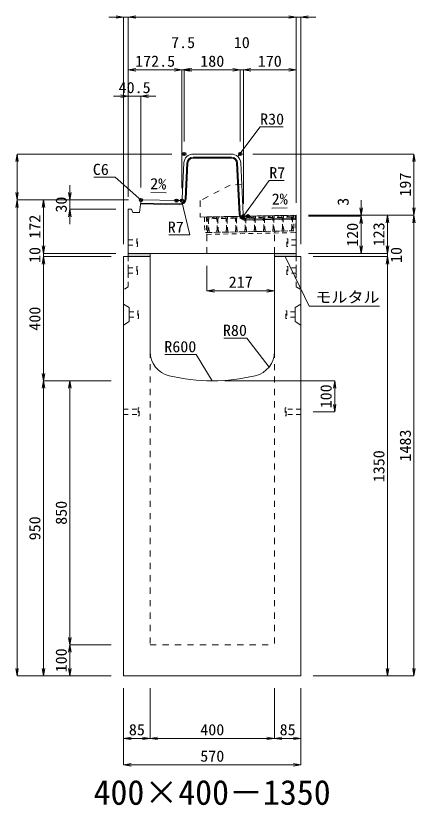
# Model space of a CAD drawing. Units: millimetres at full size. Extents: x -22536 to 51867, y -19720 to 38340.
# Drawn here: x 37918 to 39203, y -7986 to -5445 of the extents above; entities that cross this region are included whole.
import ezdxf
from ezdxf.enums import TextEntityAlignment as Align

# ---------------------------------------------------------------- set-up
doc = ezdxf.new("R2010")
doc.units = ezdxf.units.MM
doc.header["$LTSCALE"] = 20
doc.header["$PDMODE"] = 32
doc.header["$PDSIZE"] = 10
doc.linetypes.add('USER1', pattern=[2, 1, -1])
doc.linetypes.add('USER2', pattern=[1.35, 0.75, -0.6])
for name, color, linetype, lineweight in [('インサート', 3, 'USER2', 9), ('グレーチング', 7, 'USER2', 5), ('モルタル', 7, 'Continuous', 9), ('受枠', 3, 'USER2', 9), ('寸法線', 7, 'Continuous', 13), ('引出線', 4, 'Continuous', 13), ('本体', 2, 'Continuous', 13), ('目地', 132, 'Continuous', 5)]:
    doc.layers.add(name, color=color, linetype=linetype, lineweight=lineweight)
doc.layers.add('作業エリア', color=11, linetype='Continuous')
doc.layers.add('文字', color=7, linetype='Continuous')
doc.styles.add('ＭＳ 明朝', font='')
doc.styles.get('ＭＳ 明朝').set_extended_font_data('MS Mincho')

# ---------------------------------------------------------------- blocks, each defined once
blk = doc.blocks.new('open_arrow')
at = {"color": 0, "linetype": 'Continuous', "lineweight": -2}
blk.add_lwpolyline([(7.5, 1.25), (0, 0), (7.5, -1.25)], dxfattribs=at)

msp = doc.modelspace()

# ---------------------------------------------------------------- hatches: boundary and pattern name
at = {"layer": 'モルタル'}
for points in [[(38350, -6220), (38350, -6210), (38280, -6210), (38280, -6220)], [(38820, -6220), (38820, -6210), (38750, -6210), (38750, -6220)]]:
    msp.add_hatch(color=256, dxfattribs=at).paths.add_polyline_path(points)

# ---------------------------------------------------------------- linework, layer by layer
at = {"layer": 'インサート'}
for p, q in [((38280, -6166.5), (38307, -6166.5)), ((38280, -6166.5), (38280, -6183.5)), ((38310, -6162.5), (38307, -6162.5)), ((38307, -6162.5), (38307, -6187.5)), ((38310, -6187.5), (38310, -6162.5)), ((38790, -6162.5), (38793, -6162.5)), ((38790, -6187.5), (38790, -6162.5)), ((38793, -6162.5), (38793, -6187.5)), ((38820, -6166.5), (38793, -6166.5)), ((38820, -6166.5), (38820, -6183.5)), ((38280, -6183.5), (38307, -6183.5)), ((38307, -6187.5), (38310, -6187.5)), ((38793, -6187.5), (38790, -6187.5)), ((38820, -6183.5), (38793, -6183.5)), ((38280, -6256.5), (38307, -6256.5)), ((38280, -6256.5), (38280, -6273.5)), ((38280, -6273.5), (38307, -6273.5)), ((38310, -6252.5), (38307, -6252.5)), ((38307, -6252.5), (38307, -6277.5)), ((38310, -6277.5), (38310, -6252.5)), ((38790, -6252.5), (38793, -6252.5)), ((38790, -6277.5), (38790, -6252.5)), ((38793, -6252.5), (38793, -6277.5)), ((38820, -6256.5), (38793, -6256.5)), ((38820, -6273.5), (38793, -6273.5)), ((38820, -6256.5), (38820, -6273.5)), ((38307, -6277.5), (38310, -6277.5)), ((38793, -6277.5), (38790, -6277.5)), ((38283.2, -6398.5), (38310.2, -6398.5)), ((38283.2, -6398.5), (38283.2, -6415.5)), ((38313.2, -6394.5), (38310.2, -6394.5)), ((38310.2, -6394.5), (38310.2, -6419.5)), ((38313.2, -6419.5), (38313.2, -6394.5)), ((38786.8, -6394.5), (38789.8, -6394.5)), ((38786.8, -6419.5), (38786.8, -6394.5)), ((38789.8, -6394.5), (38789.8, -6419.5)), ((38816.8, -6398.5), (38789.8, -6398.5)), ((38816.8, -6398.5), (38816.8, -6415.5)), ((38283.2, -6415.5), (38310.2, -6415.5)), ((38310.2, -6419.5), (38313.2, -6419.5)), ((38789.8, -6419.5), (38786.8, -6419.5)), ((38816.8, -6415.5), (38789.8, -6415.5)), ((38315, -6707.5), (38312, -6707.5)), ((38312, -6707.5), (38312, -6732.5)), ((38315, -6732.5), (38315, -6707.5)), ((38788, -6707.5), (38785, -6707.5)), ((38785, -6707.5), (38785, -6732.5)), ((38788, -6732.5), (38788, -6707.5)), ((38265, -6711.5), (38312, -6711.5)), ((38265, -6711.5), (38265, -6728.5)), ((38265, -6728.5), (38312, -6728.5)), ((38312, -6732.5), (38315, -6732.5)), ((38785, -6732.5), (38788, -6732.5)), ((38835, -6711.5), (38788, -6711.5)), ((38835, -6728.5), (38788, -6728.5)), ((38835, -6728.5), (38835, -6711.5))]:
    msp.add_line(p, q, dxfattribs=at)
at = {"layer": 'グレーチング'}
for p, q in [((38533.97, -6092.54), (38808.92, -6087.21)), ((38564.08, -6097.95), (38538.97, -6092.44)), ((38564.08, -6097.95), (38539.08, -6098.44)), ((38594.07, -6097.37), (38568.96, -6091.86)), ((38594.07, -6097.37), (38569.08, -6097.86)), ((38624.07, -6096.79), (38598.96, -6091.28)), ((38624.07, -6096.79), (38599.07, -6097.28)), ((38654.06, -6096.21), (38628.95, -6090.7)), ((38654.06, -6096.21), (38629.07, -6096.7)), ((38684.06, -6095.63), (38658.95, -6090.12)), ((38684.06, -6095.63), (38659.06, -6096.12)), ((38714.05, -6095.05), (38688.94, -6089.54)), ((38714.05, -6095.05), (38689.06, -6095.54)), ((38744.05, -6094.47), (38718.93, -6088.96)), ((38744.05, -6094.47), (38719.05, -6094.95)), ((38774.04, -6093.89), (38748.93, -6088.38)), ((38774.04, -6093.89), (38749.05, -6094.37)), ((38804.04, -6093.31), (38778.92, -6087.8)), ((38804.04, -6093.31), (38779.04, -6093.79)), ((38534.94, -6142.53), (38809.89, -6137.21))]:
    msp.add_line(p, q, dxfattribs=at)
for points in [[(38533.97, -6092.54), (38538.97, -6092.44), (38539.08, -6098.44), (38538.1, -6099.46), (38538.8, -6135.45), (38539.82, -6136.43), (38539.94, -6142.43), (38534.94, -6142.53), (38534.82, -6136.53), (38535.8, -6135.51), (38535.1, -6099.52), (38534.09, -6098.53)], [(38568.8, -6134.87), (38569.81, -6135.85), (38569.93, -6141.85), (38564.93, -6141.95), (38564.82, -6135.95), (38565.8, -6134.93), (38565.1, -6098.93), (38564.08, -6097.95), (38563.96, -6091.96), (38568.96, -6091.86), (38569.08, -6097.86), (38568.1, -6098.88)], [(38598.79, -6134.29), (38599.81, -6135.27), (38599.92, -6141.27), (38594.93, -6141.37), (38594.81, -6135.37), (38595.79, -6134.35), (38595.09, -6098.35), (38594.07, -6097.37), (38593.96, -6091.38), (38598.96, -6091.28), (38599.07, -6097.28), (38598.09, -6098.3)], [(38628.78, -6133.71), (38629.8, -6134.69), (38629.92, -6140.69), (38624.92, -6140.79), (38624.8, -6134.79), (38625.78, -6133.77), (38625.09, -6097.77), (38624.07, -6096.79), (38623.95, -6090.79), (38628.95, -6090.7), (38629.07, -6096.7), (38628.09, -6097.72)], [(38658.78, -6133.13), (38659.8, -6134.11), (38659.91, -6140.11), (38654.91, -6140.2), (38654.8, -6134.21), (38655.78, -6133.19), (38655.08, -6097.19), (38654.06, -6096.21), (38653.95, -6090.21), (38658.95, -6090.12), (38659.06, -6096.12), (38658.08, -6097.14)], [(38685.77, -6132.61), (38685.08, -6096.61), (38684.06, -6095.63), (38683.94, -6089.63), (38688.94, -6089.54), (38689.06, -6095.54), (38688.08, -6096.55), (38688.77, -6132.55), (38689.79, -6133.53), (38689.91, -6139.53), (38684.91, -6139.62), (38684.79, -6133.63)], [(38715.77, -6132.03), (38715.07, -6096.03), (38714.05, -6095.05), (38713.94, -6089.05), (38718.93, -6088.96), (38719.05, -6094.95), (38718.07, -6095.97), (38718.77, -6131.97), (38719.79, -6132.95), (38719.9, -6138.95), (38714.9, -6139.04), (38714.79, -6133.04)], [(38749.05, -6094.37), (38748.06, -6095.39), (38748.76, -6131.39), (38749.78, -6132.37), (38749.9, -6138.37), (38744.9, -6138.46), (38744.78, -6132.46), (38745.76, -6131.44), (38745.07, -6095.45), (38744.05, -6094.47), (38743.93, -6088.47), (38748.93, -6088.38)], [(38779.04, -6093.79), (38778.06, -6094.81), (38778.76, -6130.81), (38779.78, -6131.79), (38779.89, -6137.79), (38774.89, -6137.88), (38774.78, -6131.88), (38775.76, -6130.86), (38775.06, -6094.87), (38774.04, -6093.89), (38773.92, -6087.89), (38778.92, -6087.8)], [(38804.89, -6137.3), (38804.77, -6131.3), (38805.75, -6130.28), (38805.05, -6094.29), (38804.04, -6093.31), (38803.92, -6087.31), (38808.92, -6087.21), (38809.03, -6093.21), (38808.05, -6094.23), (38808.75, -6130.23), (38809.77, -6131.21), (38809.89, -6137.21)]]:
    msp.add_lwpolyline(points, close=True, dxfattribs=at)
at = {"layer": 'モルタル'}
for points in [[(38280, -6210), (38350, -6210), (38350, -6220), (38280, -6220)], [(38750, -6210), (38820, -6210), (38820, -6220), (38750, -6220)]]:
    msp.add_lwpolyline(points, close=True, dxfattribs=at)
at = {"layer": '作業エリア'}
for p in [(38460, -5890), (38640, -5890), (38320.5, -6037.78), (38435, -6040), (38452.5, -6040), (38650, -6090), (38665, -6090)]:
    msp.add_point(p, dxfattribs=at)
at = {"layer": '受枠'}
for p, q in [((38524.97, -6092.71), (38817.92, -6087.04)), ((38524.97, -6092.71), (38525.94, -6142.7)), ((38530.97, -6092.59), (38532.05, -6148.58)), ((38811.92, -6087.16), (38812.89, -6137.15)), ((38817.92, -6087.04), (38819, -6143.03)), ((38812.89, -6137.15), (38525.94, -6142.7)), ((38532.05, -6148.58), (38819, -6143.03))]:
    msp.add_line(p, q, dxfattribs=at)
at = {"layer": '受枠', "linetype": 'Continuous'}
msp.add_line((38750.9, -6138.35), (38751.01, -6144.35), dxfattribs=at)
at = {"layer": '寸法線'}
for p, q in [((38328, -5448.91), (38217, -5448.91)), ((38265, -6180), (38265, -5448.91)), ((38280, -5448.91), (38820, -5448.91)), ((38280, -6027.78), (38280, -5448.91)), ((38280, -6027.78), (38280, -5448.91)), ((38772, -5448.91), (38883, -5448.91)), ((38820, -6047), (38820, -5448.91)), ((38820, -6047), (38820, -5448.91)), ((38835, -6180), (38835, -5448.91)), ((38280, -5618.91), (38500.5, -5618.91)), ((38280, -6027.78), (38280, -5618.91)), ((38404.5, -5618.91), (38508, -5618.91)), ((38452.5, -6000), (38452.5, -5618.91)), ((38452.5, -6000), (38452.5, -5618.91)), ((38460, -5850), (38460, -5618.91)), ((38460, -5618.91), (38640, -5618.91)), ((38460, -5850), (38460, -5618.91)), ((38592, -5618.91), (38698, -5618.91)), ((38640, -5850), (38640, -5618.91)), ((38640, -5850), (38640, -5618.91)), ((38650, -6050), (38650, -5618.91)), ((38650, -5618.91), (38820, -5618.91)), ((38650, -6050), (38650, -5618.91)), ((38820, -6047), (38820, -5618.91)), ((38232, -5703.91), (38368.5, -5703.91)), ((38280, -6027.78), (38280, -5703.91)), ((38320.5, -5997.78), (38320.5, -5703.91)), ((37922.06, -5890), (37922.06, -6037.78)), ((38420, -5890), (37922.06, -5890)), ((38680, -5890), (39198.78, -5890)), ((39198.78, -5890), (39198.78, -6087)), ((38092.06, -5989.78), (38092.06, -6115.78)), ((38280.5, -6037.78), (37922.06, -6037.78)), ((37922.06, -7570), (37922.06, -6037.78)), ((38280.5, -6037.78), (37922.06, -6037.78)), ((38007.06, -6037.78), (38007.06, -6210)), ((38280.5, -6037.78), (38007.06, -6037.78)), ((38280.5, -6037.78), (38092.06, -6037.78)), ((39028.78, -6039), (39028.78, -6138)), ((38240, -6067.78), (38092.06, -6067.78)), ((38860, -6087), (39028.78, -6087)), ((38860, -6087), (39113.78, -6087)), ((38860, -6087), (39198.78, -6087)), ((38860, -6087), (39198.78, -6087)), ((38860, -6090), (39028.78, -6090)), ((38860, -6090), (39028.78, -6090)), ((39028.78, -6090), (39028.78, -6210)), ((39113.78, -6087), (39113.78, -6210)), ((39198.78, -6087), (39198.78, -7570)), ((38007.06, -6162), (38007.06, -6268)), ((39113.78, -6162), (39113.78, -6268)), ((38240, -6210), (38007.06, -6210)), ((38240, -6210), (38007.06, -6210)), ((38225, -6220), (38007.06, -6220)), ((38007.06, -6220), (38007.06, -6620)), ((38225, -6220), (38007.06, -6220)), ((38860, -6210), (39028.78, -6210)), ((38860, -6210), (39113.78, -6210)), ((38860, -6210), (39113.78, -6210)), ((38875, -6220), (39113.78, -6220)), ((38875, -6220), (39113.78, -6220)), ((39113.78, -6220), (39113.78, -7570)), ((38533, -6250), (38533, -6330.23)), ((38533, -6330.23), (38750, -6330.23)), ((38225, -6620), (38007.06, -6620)), ((38007.06, -7570), (38007.06, -6620)), ((38225, -6620), (38007.06, -6620)), ((38092.06, -6620), (38092.06, -7470)), ((38225, -6620), (38092.06, -6620)), ((38590, -6620), (38943.78, -6620)), ((38943.78, -6620), (38943.78, -6720)), ((38875, -6720), (38943.78, -6720)), ((38225, -7470), (38092.06, -7470)), ((38092.06, -7470), (38092.06, -7570)), ((38225, -7470), (38092.06, -7470)), ((38225, -7570), (37922.06, -7570)), ((38225, -7570), (38007.06, -7570)), ((38225, -7570), (38092.06, -7570)), ((38875, -7570), (39113.78, -7570)), ((38875, -7570), (39198.78, -7570)), ((38265, -7610), (38265, -7771.16)), ((38265, -7610), (38265, -7856.16)), ((38350, -7610), (38350, -7771.16)), ((38350, -7610), (38350, -7771.16)), ((38750, -7610), (38750, -7771.16)), ((38750, -7610), (38750, -7771.16)), ((38835, -7610), (38835, -7771.16)), ((38835, -7610), (38835, -7856.16)), ((38265, -7771.16), (38350, -7771.16)), ((38350, -7771.16), (38750, -7771.16)), ((38750, -7771.16), (38835, -7771.16)), ((38265, -7856.16), (38835, -7856.16))]:
    msp.add_line(p, q, dxfattribs=at)
at = {"layer": '引出線'}
for points in [[(38632.14, -5898.26), (38703.9, -5802.42), (38778.58, -5802.42)], [(38323.13, -6040.82), (38237.22, -5964.53), (38168.88, -5964.53)], [(38651.83, -6088.07), (38733.35, -5975.32), (38781.28, -5975.32)], [(38401.24, -6014.96), (38352.5, -6013.99), (38401.25, -6014.96)], [(38450.67, -6038.07), (38478.33, -6150.5), (38410.4, -6150.5)], [(38741.91, -6064.01), (38790.62, -6063.03), (38741.88, -6064.01)], [(38785, -6220), (38861.7, -6379.77), (39087.62, -6379.77)], [(38732.76, -6575.58), (38661.5, -6482.47), (38586.83, -6482.47)], [(38550, -6620), (38498.63, -6535.25), (38397.63, -6535.25)]]:
    msp.add_lwpolyline(points, dxfattribs=at)
at = {"layer": '本体'}
for p, q in [((38488.54, -5890), (38611.46, -5890)), ((38452.83, -6033.35), (38458.57, -5918.5)), ((38649.67, -6083.35), (38641.43, -5918.5)), ((38319.76, -6043.74), (38315.5, -6077.78)), ((38319.76, -6043.74), (38326.5, -6037.9)), ((38435, -6040), (38326.5, -6037.9)), ((38435, -6040), (38445.84, -6040)), ((38280, -6067.78), (38280, -6210)), ((38290, -6067.78), (38280, -6067.78)), ((38295, -6077.78), (38290, -6067.78)), ((38315.5, -6077.78), (38295, -6077.78)), ((38665, -6090), (38656.66, -6090)), ((38665, -6090), (38820, -6087)), ((38820, -6210), (38820, -6087)), ((38265, -6220), (38265, -7570)), ((38350, -6220), (38265, -6220)), ((38820, -6210), (38280, -6210)), ((38350, -6220), (38350, -6525.96)), ((38750, -6525.96), (38750, -6220)), ((38835, -6220), (38750, -6220)), ((38835, -7570), (38835, -6220)), ((38265, -7570), (38835, -7570))]:
    msp.add_line(p, q, dxfattribs=at)
at = {"layer": '本体', "linetype": 'USER1'}
for p, q in [((38608, -5990), (38511, -6040)), ((38644.85, -5987), (38608, -5990)), ((38511, -6040), (38511, -6092.98)), ((38511, -6092.98), (38665, -6090)), ((38533, -6210), (38533, -6142.56)), ((38750, -6210), (38750, -6138.36))]:
    msp.add_line(p, q, dxfattribs=at)
at = {"layer": '本体', "linetype": 'USER2', "lineweight": 9}
for p, q in [((38280, -6220), (38280, -6317)), ((38820, -6220), (38820, -6317)), ((38280, -6317), (38265, -6326.5)), ((38820, -6317), (38835, -6326.5))]:
    msp.add_line(p, q, dxfattribs=at)
at = {"layer": '本体', "lineweight": 9}
for p, q in [((38265, -6373), (38283.2, -6384.5)), ((38835, -6373), (38816.8, -6384.5)), ((38283.2, -6384.5), (38283.2, -6429.5)), ((38816.8, -6384.5), (38816.8, -6429.5)), ((38265, -6441), (38283.2, -6429.5)), ((38835, -6441), (38816.8, -6429.5))]:
    msp.add_line(p, q, dxfattribs=at)
at = {"layer": '本体', "linetype": 'USER1', "lineweight": 15}
for p, q in [((38350, -6525.96), (38350, -7470)), ((38750, -6525.96), (38750, -7470)), ((38350, -7470), (38750, -7470))]:
    msp.add_line(p, q, dxfattribs=at)
at = {"layer": '本体'}
for centre, radius, start, end in [((38488.54, -5920), 30, 90, 177.13759), ((38611.46, -5920), 30, 2.86241, 90), ((38445.84, -6033), 7, 270, 357.13759), ((38656.66, -6083), 7, 182.86241, 270), ((38430, -6525.96), 80, 180, 256.65764), ((38670, -6525.96), 80, 283.34236, 0), ((38550, -6020), 600, 256.65764, 283.34236)]:
    msp.add_arc(centre, radius, start, end, dxfattribs=at)
at = {"layer": '目地'}
for p, q in [((38468.56, -5919), (38462.81, -6034.06)), ((38471.56, -5919.15), (38465.81, -6034.21)), ((38611.46, -5900), (38488.54, -5900)), ((38611.46, -5903), (38488.54, -5903)), ((38636.69, -6084.16), (38628.44, -5919.15)), ((38639.69, -6084.01), (38631.44, -5919)), ((38445.5, -6050.21), (38319.25, -6047.76)), ((38445.44, -6053.2), (38318.88, -6050.75)), ((38820, -6097), (38657, -6100.16)), ((38820, -6100), (38657.05, -6103.16))]:
    msp.add_line(p, q, dxfattribs=at)
for centre, radius, start, end in [((38488.54, -5920), 20, 90, 177.13759), ((38488.54, -5920), 17, 90, 177.13759), ((38611.46, -5920), 20, 2.86241, 90), ((38611.46, -5920), 17, 2.86241, 90), ((38445.83, -6033.21), 20, 268.89119, 357.13759), ((38445.83, -6033.21), 17, 268.89119, 357.13759), ((38656.67, -6083.16), 20, 182.86241, 271.10881), ((38656.67, -6083.16), 17, 182.86241, 271.10881)]:
    msp.add_arc(centre, radius, start, end, dxfattribs=at)

# ---------------------------------------------------------------- block references
at = {"layer": '寸法線', "xscale": 3.2, "yscale": 3.2}
for p, rotation in [((38265, -5448.91), 180), ((38820, -5448.91), 180), ((38820, -5448.91), 180), ((38452.5, -5618.91), 180), ((38640, -5618.91), 180), ((38640, -5618.91), 180), ((38820, -5618.91), 180), ((38280, -5703.91), 180), ((37922.06, -5890), 270), ((39198.78, -5890), 270), ((37922.06, -6037.78), 90), ((38092.06, -6037.78), 90), ((37922.06, -6037.78), 270), ((38007.06, -6037.78), 270), ((38092.06, -6067.78), 270), ((39028.78, -6087), 90), ((39198.78, -6087), 90), ((39028.78, -6090), 270), ((39028.78, -6090), 270), ((39113.78, -6087), 270), ((39198.78, -6087), 270), ((38007.06, -6210), 90), ((38007.06, -6210), 90), ((39028.78, -6210), 90), ((39113.78, -6210), 90), ((39113.78, -6210), 90), ((38007.06, -6220), 270), ((38007.06, -6220), 270), ((39113.78, -6220), 270), ((39113.78, -6220), 270), ((38750, -6330.23), 180), ((38007.06, -6620), 90), ((38007.06, -6620), 270), ((38092.06, -6620), 270), ((38943.78, -6620), 270), ((38943.78, -6720), 90), ((38092.06, -7470), 90), ((38092.06, -7470), 270), ((37922.06, -7570), 90), ((38007.06, -7570), 90), ((38092.06, -7570), 90), ((39113.78, -7570), 90), ((39198.78, -7570), 90), ((38350, -7771.16), 180), ((38750, -7771.16), 180), ((38835, -7771.16), 180), ((38835, -7856.16), 180)]:
    msp.add_blockref('open_arrow', p, dxfattribs=dict(at, rotation=rotation))
for p in [(38280, -5448.91), (38280, -5448.91), (38835, -5448.91), (38280, -5618.91), (38452.5, -5618.91), (38460, -5618.91), (38460, -5618.91), (38650, -5618.91), (38650, -5618.91), (38320.5, -5703.91), (38533, -6330.23), (38265, -7771.16), (38350, -7771.16), (38750, -7771.16), (38265, -7856.16)]:
    msp.add_blockref('open_arrow', p, dxfattribs=at)
at = {"layer": '引出線', "xscale": 0.0533, "yscale": 0.0533}
for p, rotation in [((38632.14, -5898.26), 53.2), ((38401.24, -6014.96), 178.9), ((38323.13, -6040.82), 138.4), ((38450.67, -6038.07), 283.8), ((38741.91, -6064.01), 1.1), ((38651.83, -6088.07), 54.1), ((38785, -6220), 295.6), ((38732.76, -6575.58), 127.4), ((38550, -6620), 121.2)]:
    msp.add_blockref('open_arrow', p, dxfattribs=dict(at, rotation=rotation))

# ---------------------------------------------------------------- texts
at = {"layer": '寸法線', "style": 'ＭＳ 明朝', "width": 1.05}
for s, p in [('7.5', (38456.25, -5530.91)), ('10', (38645, -5530.91)), ('172.5', (38366.25, -5590.91)), ('180', (38550, -5590.91)), ('170', (38735, -5590.91)), ('40.5', (38300.25, -5675.91)), ('217', (38641.5, -6302.23)), ('85', (38307.5, -7743.16)), ('400', (38550, -7743.16)), ('85', (38792.5, -7743.16)), ('570', (38550, -7828.16))]:
    msp.add_text(s, height=36.03, dxfattribs=at).set_placement(p, align=Align.MIDDLE_CENTER)
for s, p in [('197', (39170.78, -5988.5)), ('30', (38064.06, -6052.78)), ('3', (38970.78, -6043.66)), ('172', (37979.06, -6123.89)), ('120', (39000.78, -6150)), ('123', (39085.78, -6148.5)), ('10', (37979.06, -6215)), ('10', (39141.78, -6215)), ('400', (37979.06, -6420)), ('100', (38915.78, -6670)), ('1483', (39170.78, -6828.5)), ('1350', (39085.78, -6895)), ('850', (38064.06, -7045)), ('950', (37979.06, -7095)), ('100', (38064.06, -7520))]:
    msp.add_text(s, height=36.03, rotation=90, dxfattribs=at).set_placement(p, align=Align.MIDDLE_CENTER)
at = {"layer": '引出線', "style": 'ＭＳ 明朝', "width": 1.05}
for s, p in [('R30', (38703.9, -5759.22)), ('R7', (38733.35, -5932.12)), ('モルタル', (38881.7, -6332.66))]:
    msp.add_text(s, height=36.03, dxfattribs=at).set_placement(p, align=Align.TOP_LEFT)
for s, p in [('C6', (38217.22, -5921.33)), ('R7', (38458.33, -6107.3)), ('R80', (38661.5, -6439.27)), ('R600', (38498.63, -6492.05))]:
    msp.add_text(s, height=36.03, dxfattribs=at).set_placement(p, align=Align.TOP_RIGHT)
msp.add_text('2%', height=36.03, rotation=358.854, dxfattribs=at).set_placement((38402.18, -5968.07), align=Align.TOP_RIGHT)
msp.add_text('2%', height=36.03, rotation=1.146, dxfattribs=at).set_placement((38740.94, -6017.11), align=Align.TOP_LEFT)
at = {"layer": '文字', "style": 'ＭＳ 明朝'}
msp.add_text('400×400－1350', height=80.06, dxfattribs=at).set_placement((38549.52, -7944.97), align=Align.MIDDLE_CENTER)

doc.saveas('drawing.dxf')
